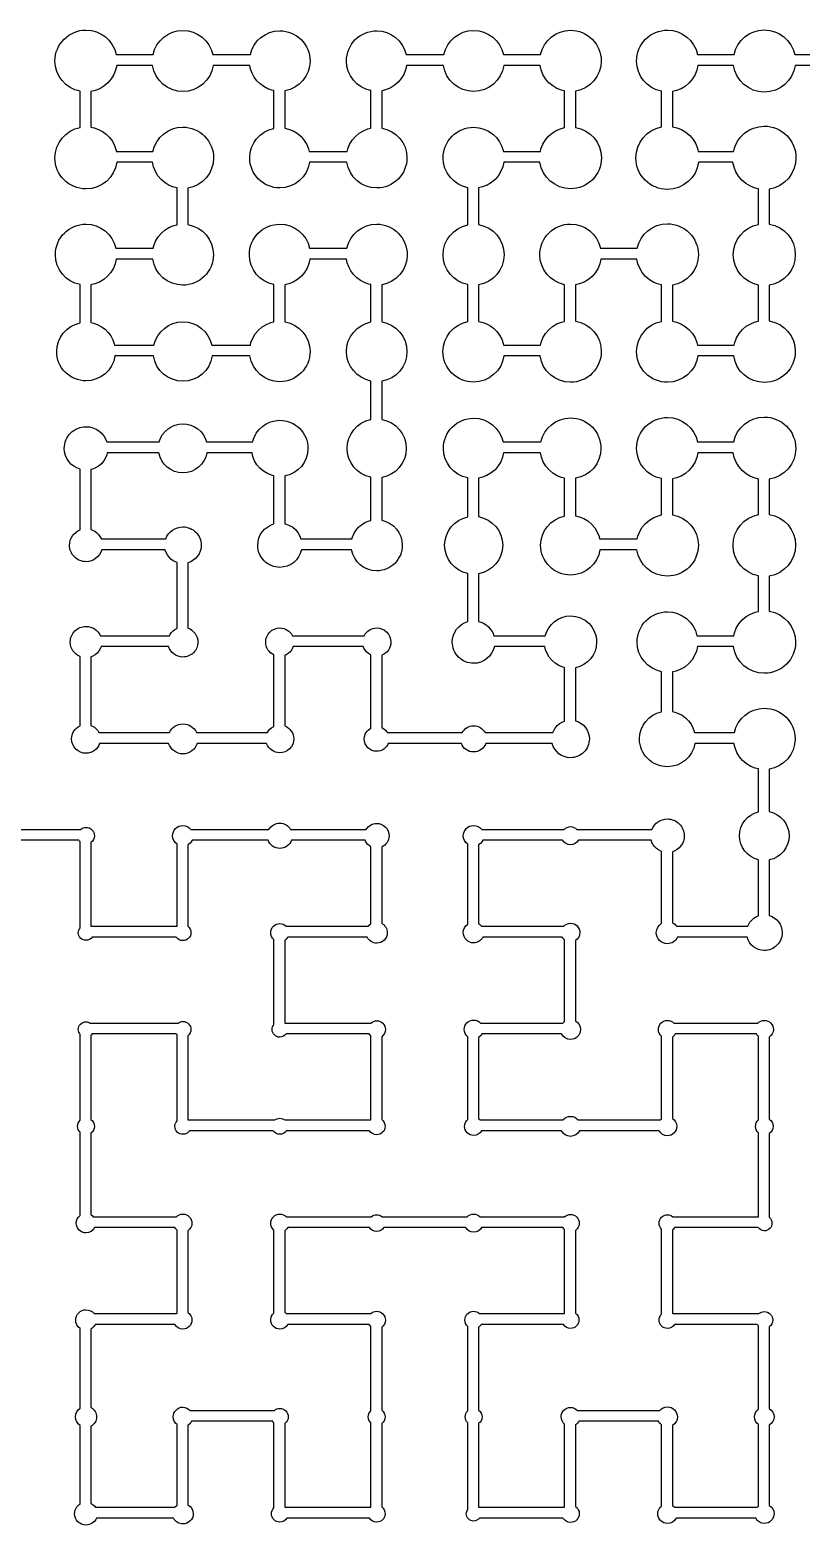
# Model space of a CAD drawing. Extents: x 0.02 to 7.98, y 0.02 to 7.98.
# Drawn here: x 4.991 to 5.986, y 6.047 to 7.976 of the extents above; entities that cross this region are included whole.
import ezdxf

# ---------------------------------------------------------------- set-up
doc = ezdxf.new("R2010")
doc.units = 0
doc.layers.add('PYDXF', color=18, linetype='CONTINUOUS')

msp = doc.modelspace()

# ---------------------------------------------------------------- linework, layer by layer
at = {"layer": 'PYDXF'}
for points in [[(4.9425, 6.9445), (5.0561, 6.9445, -0.17699), (5.0631, 6.9471, -0.414214), (5.074, 6.9362, -0.23964), (5.0695, 6.9275), (5.0695, 6.8195), (5.1805, 6.8195), (5.1805, 6.9254, -0.244691), (5.1748, 6.9362, -0.414214), (5.1881, 6.9495, -0.22812), (5.1985, 6.9445), (5.2991, 6.9445, -0.265266), (5.3131, 6.9525, -0.265), (5.3271, 6.9445), (5.4245, 6.9445, -0.261964), (5.4381, 6.9522, -0.414214), (5.4541, 6.9362, -0.297928), (5.4445, 6.9216), (5.4445, 6.8233, -0.277545), (5.4518, 6.8112, -0.414214), (5.4381, 6.7976, -0.291945), (5.4258, 6.8055), (5.3233, 6.8055), (5.3226, 6.8044), (5.3214, 6.803), (5.3199, 6.8017), (5.3195, 6.8015), (5.3195, 6.6945), (5.4305, 6.6945, -0.188998), (5.4381, 6.6975, -0.414214), (5.4494, 6.6862, -0.247031), (5.4445, 6.6769), (5.4445, 6.57, -0.23964), (5.449, 6.5612, -0.414214), (5.4381, 6.5504, -0.258396), (5.4289, 6.5555), (5.3217, 6.5555, -0.251075), (5.3131, 6.5509, -0.251075), (5.3045, 6.5555), (5.1967, 6.5555, -0.251075), (5.1881, 6.5509, -0.414214), (5.1777, 6.5612, -0.188422), (5.1805, 6.5683), (5.1805, 6.6792), (5.1797, 6.6802), (5.1795, 6.6805), (5.0712, 6.6805), (5.0712, 6.6805), (5.0701, 6.6792), (5.0695, 6.6787), (5.0695, 6.57, -0.23964), (5.074, 6.5612, -0.23964), (5.0695, 6.5525), (5.0695, 6.447), (5.0698, 6.4468), (5.0713, 6.4457), (5.0725, 6.4445), (5.1798, 6.4445, -0.199543), (5.1881, 6.448, -0.414214), (5.1998, 6.4362, -0.253417), (5.1945, 6.4265), (5.1945, 6.321, -0.253417), (5.1998, 6.3112, -0.414214), (5.1881, 6.2995, -0.270673), (5.1779, 6.3055), (5.0751, 6.3055), (5.075, 6.3054), (5.0739, 6.3035), (5.0725, 6.3018), (5.0708, 6.3004), (5.0695, 6.2996), (5.0695, 6.1983, -0.277545), (5.0768, 6.1862, -0.277438), (5.0695, 6.1742), (5.0695, 6.0744), (5.0709, 6.0737), (5.0727, 6.0724), (5.0743, 6.0708), (5.0752, 6.0695), (5.1778, 6.0695), (5.1787, 6.0706), (5.1804, 6.072), (5.1805, 6.0721), (5.1805, 6.1763, -0.232895), (5.1756, 6.1862, -0.414214), (5.1881, 6.1988, -0.215677), (5.1975, 6.1945), (5.3061, 6.1945, -0.17699), (5.3131, 6.1971, -0.414214), (5.324, 6.1862, -0.23964), (5.3195, 6.1775), (5.3195, 6.07), (5.3201, 6.0695), (5.4305, 6.0695), (5.4305, 6.1785, -0.200648), (5.4273, 6.1862, -0.200648), (5.4305, 6.194), (5.4305, 6.3029), (5.4296, 6.3039), (5.4286, 6.3052), (5.4284, 6.3055), (5.3233, 6.3055, -0.270673), (5.3131, 6.2995, -0.414214), (5.3014, 6.3112, -0.21848), (5.3055, 6.3201), (5.3055, 6.4274, -0.21848), (5.3014, 6.4362, -0.414214), (5.3131, 6.448, -0.199543), (5.3214, 6.4445), (5.4311, 6.4445, -0.17699), (5.4381, 6.4471, -0.17699), (5.4451, 6.4445), (5.5548, 6.4445, -0.199543), (5.5631, 6.448, -0.199543), (5.5714, 6.4445), (5.6805, 6.4445, -0.188998), (5.6881, 6.4475, -0.414214), (5.6994, 6.4362, -0.247031), (5.6945, 6.4269), (5.6945, 6.32, -0.23964), (5.699, 6.3112, -0.414214), (5.6881, 6.3004, -0.258396), (5.6789, 6.3055), (5.5728, 6.3055), (5.5723, 6.3047), (5.5711, 6.3033), (5.5697, 6.302), (5.5695, 6.3019), (5.5695, 6.195, -0.23964), (5.574, 6.1862, -0.23964), (5.5695, 6.1775), (5.5695, 6.0695), (5.6805, 6.0695), (5.6805, 6.0695), (5.6805, 6.1768, -0.226052), (5.676, 6.1862, -0.414214), (5.6881, 6.1984, -0.207705), (5.697, 6.1945), (5.8033, 6.1945, -0.22192), (5.8131, 6.1991, -0.414214), (5.826, 6.1862, -0.269129), (5.8195, 6.1751), (5.8195, 6.072), (5.8198, 6.0718), (5.8213, 6.0707), (5.8225, 6.0695), (5.9288, 6.0695), (5.9293, 6.0701), (5.9305, 6.0711), (5.9305, 6.1763, -0.232895), (5.9256, 6.1862, -0.232948), (5.9305, 6.1961), (5.9305, 6.3035), (5.9304, 6.3036), (5.9293, 6.3049), (5.9289, 6.3055), (5.8223, 6.3055, -0.258396), (5.8131, 6.3004, -0.414214), (5.8023, 6.3112, -0.200648), (5.8055, 6.319), (5.8055, 6.4285, -0.200648), (5.8023, 6.4362, -0.414214), (5.8131, 6.4471, -0.17699), (5.8201, 6.4445), (5.9305, 6.4445), (5.9305, 6.5529, -0.21021), (5.9268, 6.5612, -0.210026), (5.9305, 6.5695), (5.9305, 6.6774), (5.9298, 6.678), (5.9286, 6.6794), (5.9279, 6.6805), (5.8233, 6.6805), (5.8226, 6.6794), (5.8214, 6.678), (5.8199, 6.6767), (5.8195, 6.6765), (5.8195, 6.5715, -0.259168), (5.8252, 6.5612, -0.414214), (5.8131, 6.5491, -0.275867), (5.8025, 6.5555), (5.6997, 6.5555, -0.284894), (5.6881, 6.5483, -0.284894), (5.6766, 6.5555), (5.5733, 6.5555, -0.270673), (5.5631, 6.5495, -0.414214), (5.5514, 6.5612, -0.21848), (5.5555, 6.5701), (5.5555, 6.6768, -0.226052), (5.551, 6.6862, -0.414214), (5.5631, 6.6984, -0.207705), (5.572, 6.6945), (5.6783, 6.6945), (5.679, 6.6954), (5.6805, 6.6966), (5.6805, 6.8018), (5.6795, 6.8027), (5.6782, 6.8042), (5.6775, 6.8055), (5.5751, 6.8055, -0.288593), (5.5631, 6.798, -0.414214), (5.5498, 6.8112, -0.244691), (5.5555, 6.8221), (5.5555, 6.9254, -0.244691), (5.5498, 6.9362, -0.414214), (5.5631, 6.9495, -0.22812), (5.5735, 6.9445), (5.6798, 6.9445, -0.199543), (5.6881, 6.948, -0.199543), (5.6964, 6.9445), (5.7931, 6.9445, -0.307649), (5.8131, 6.9579, -0.414214), (5.8348, 6.9362, -0.329169), (5.8195, 6.9155), (5.8195, 6.824), (5.8207, 6.8234), (5.8225, 6.8221), (5.824, 6.8206), (5.8248, 6.8195), (5.9167, 6.8195), (5.9175, 6.8214), (5.9194, 6.8246), (5.9218, 6.8275), (5.9247, 6.83), (5.928, 6.8319), (5.9305, 6.8329), (5.9305, 6.9053, -0.345136), (5.9062, 6.9362, -0.345136), (5.9305, 6.9672), (5.9305, 7.0225), (5.9265, 7.0234), (5.9206, 7.0257), (5.9151, 7.029), (5.9101, 7.0332), (5.9059, 7.0382), (5.9026, 7.0438), (5.9003, 7.0496), (5.8989, 7.0555), (5.8989, 7.0555), (5.8486, 7.0555, -0.367997), (5.8131, 7.0253, -0.414214), (5.7771, 7.0612, -0.352855), (5.8055, 7.0963), (5.8055, 7.148, -0.35777), (5.774, 7.1862, -0.414214), (5.8131, 7.2253, -0.352973), (5.8512, 7.1945), (5.8987, 7.1945), (5.8996, 7.1981), (5.9019, 7.204), (5.9053, 7.2097), (5.9096, 7.2148), (5.9147, 7.2191), (5.9203, 7.2224), (5.9263, 7.2248), (5.9305, 7.2258), (5.9305, 7.2717, -0.359493), (5.8978, 7.3112, -0.359493), (5.9305, 7.3508), (5.9305, 7.3966), (5.9262, 7.3976), (5.9203, 7.3999), (5.9146, 7.4033), (5.9095, 7.4076), (5.9052, 7.4127), (5.9018, 7.4184), (5.8994, 7.4243), (5.8981, 7.4304), (5.8981, 7.4305), (5.8525, 7.4305), (5.8525, 7.4305), (5.8512, 7.4245), (5.8489, 7.4187), (5.8455, 7.4131), (5.8413, 7.4081), (5.8363, 7.4038), (5.8307, 7.4005), (5.8248, 7.3981), (5.8195, 7.3969), (5.8195, 7.3505, -0.367776), (5.853, 7.3112, -0.414214), (5.8131, 7.2714, -0.372501), (5.7737, 7.3055), (5.7261, 7.3055, -0.371009), (5.6881, 7.2728, -0.414214), (5.6496, 7.3112, -0.356843), (5.6805, 7.3488), (5.6805, 7.3979), (5.6766, 7.3987), (5.6708, 7.401), (5.6653, 7.4043), (5.6604, 7.4085), (5.6562, 7.4134), (5.6529, 7.4189), (5.6506, 7.4247), (5.6493, 7.4305), (5.6017, 7.4305), (5.6004, 7.4248), (5.5981, 7.419), (5.5948, 7.4136), (5.5907, 7.4087), (5.5858, 7.4045), (5.5803, 7.4013), (5.5746, 7.399), (5.5695, 7.3978), (5.5695, 7.3481, -0.364784), (5.6006, 7.3112, -0.364784), (5.5695, 7.2744), (5.5695, 7.2129), (5.5712, 7.2125), (5.5752, 7.2109), (5.5791, 7.2086), (5.5825, 7.2057), (5.5855, 7.2022), (5.5878, 7.1984), (5.5893, 7.1945), (5.6555, 7.1945, -0.343258), (5.6881, 7.22, -0.414214), (5.7218, 7.1862, -0.359324), (5.6945, 7.1532), (5.6945, 7.0846, -0.338026), (5.7124, 7.0612, -0.414214), (5.6881, 7.037, -0.345674), (5.6646, 7.0555), (5.5789, 7.0555, -0.31555), (5.5631, 7.0444, -0.31555), (5.5473, 7.0555), (5.453, 7.0555, -0.309878), (5.4381, 7.0453, -0.414214), (5.4221, 7.0612, -0.274669), (5.4305, 7.0752), (5.4305, 7.1697), (5.4301, 7.1699), (5.4275, 7.1714), (5.4252, 7.1733), (5.4233, 7.1756), (5.4217, 7.1782), (5.4208, 7.1805), (5.3304, 7.1805), (5.3295, 7.1782), (5.328, 7.1756), (5.326, 7.1733), (5.3237, 7.1714), (5.3212, 7.1699), (5.3195, 7.1692), (5.3195, 7.078, -0.311177), (5.3311, 7.0612, -0.414214), (5.3131, 7.0433, -0.32185), (5.2961, 7.0555), (5.2065, 7.0555, -0.328166), (5.1881, 7.0419, -0.328298), (5.1697, 7.0555), (5.0807, 7.0555, -0.3246), (5.0631, 7.0427, -0.414214), (5.0446, 7.0612, -0.294658), (5.0555, 7.0781), (5.0555, 7.1675, -0.307649), (5.0428, 7.1862, -0.414214), (5.0631, 7.2065, -0.295802), (5.0816, 7.1945), (5.1707, 7.1945), (5.1718, 7.1965), (5.1735, 7.1988), (5.1755, 7.2009), (5.1779, 7.2026), (5.1804, 7.2039), (5.1805, 7.204), (5.1805, 7.2889), (5.1786, 7.2896), (5.1755, 7.2912), (5.1727, 7.2933), (5.1702, 7.2958), (5.1681, 7.2987), (5.1665, 7.3017), (5.1653, 7.3049), (5.1652, 7.3055), (5.0835, 7.3055, -0.336051), (5.0631, 7.29, -0.414214), (5.0419, 7.3112, -0.310116), (5.0555, 7.331), (5.0555, 7.4093, -0.335551), (5.0351, 7.4362, -0.414214), (5.0631, 7.4642, -0.328971), (5.0899, 7.4445), (5.1576, 7.4445, -0.33871), (5.1881, 7.4679, -0.338591), (5.2186, 7.4445), (5.2779, 7.4445, -0.348192), (5.3131, 7.4725, -0.414214), (5.3494, 7.4362, -0.363144), (5.3195, 7.4006), (5.3195, 7.339), (5.3215, 7.3385), (5.3257, 7.3368), (5.3297, 7.3345), (5.3333, 7.3314), (5.3363, 7.3278), (5.3387, 7.3238), (5.3404, 7.3196), (5.3404, 7.3195), (5.4063, 7.3195), (5.4066, 7.3209), (5.4085, 7.3258), (5.4113, 7.3304), (5.4148, 7.3346), (5.4189, 7.3381), (5.4236, 7.3408), (5.4284, 7.3428), (5.4305, 7.3432), (5.4305, 7.399, -0.356268), (5.4, 7.4362, -0.356268), (5.4305, 7.4735), (5.4305, 7.5231, -0.3576), (5.3991, 7.5612, -0.357587), (5.4305, 7.5994), (5.4305, 7.6477), (5.4276, 7.6483), (5.4223, 7.6502), (5.4172, 7.6529), (5.4125, 7.6564), (5.4083, 7.6606), (5.4048, 7.6653), (5.4021, 7.6704), (5.4002, 7.6757), (5.3992, 7.6805), (5.352, 7.6805), (5.3507, 7.6747), (5.3484, 7.6689), (5.3451, 7.6634), (5.3409, 7.6584), (5.336, 7.6542), (5.3305, 7.6509), (5.3247, 7.6486), (5.3195, 7.6474), (5.3195, 7.5996, -0.366723), (5.3521, 7.5612, -0.414214), (5.3131, 7.5223, -0.371541), (5.2746, 7.5555), (5.226, 7.5555, -0.370867), (5.1881, 7.5229, -0.370867), (5.1502, 7.5555), (5.1005, 7.5555, -0.37027), (5.0631, 7.5234, -0.414214), (5.0253, 7.5612, -0.355863), (5.0555, 7.5982), (5.0555, 7.6476, -0.358319), (5.0236, 7.6862, -0.414214), (5.0631, 7.7257, -0.353588), (5.1016, 7.6945), (5.1497, 7.6945), (5.1505, 7.6978), (5.1528, 7.7036), (5.1561, 7.7091), (5.1603, 7.7141), (5.1652, 7.7183), (5.1707, 7.7216), (5.1766, 7.7239), (5.1805, 7.7247), (5.1805, 7.7725), (5.1765, 7.7734), (5.1706, 7.7757), (5.1651, 7.779), (5.1601, 7.7832), (5.1559, 7.7882), (5.1526, 7.7938), (5.1503, 7.7996), (5.1489, 7.8055), (5.1489, 7.8055), (5.1028, 7.8055, -0.372747), (5.0631, 7.7711, -0.414214), (5.023, 7.8112, -0.359167), (5.0555, 7.8505), (5.0555, 7.8971, -0.358997), (5.0231, 7.9362, -0.414214), (5.0631, 7.9762, -0.354307), (5.1021, 7.9445), (5.1496, 7.9445, -0.353562), (5.1881, 7.9757, -0.353588), (5.2266, 7.9445), (5.2751, 7.9445, -0.352777), (5.3131, 7.9752, -0.414214), (5.3521, 7.9362, -0.366736), (5.3195, 7.8978), (5.3195, 7.8495), (5.3245, 7.8484), (5.3303, 7.8461), (5.3357, 7.8429), (5.3406, 7.8387), (5.3447, 7.8338), (5.348, 7.8284), (5.3503, 7.8227), (5.351, 7.8195), (5.4001, 7.8195), (5.4009, 7.8227), (5.4031, 7.8284), (5.4064, 7.8339), (5.4106, 7.8388), (5.4155, 7.843), (5.4209, 7.8462), (5.4267, 7.8485), (5.4305, 7.8494), (5.4305, 7.8981, -0.3576), (5.3991, 7.9362, -0.414214), (5.4381, 7.9752, -0.352816), (5.4761, 7.9445), (5.5247, 7.9445, -0.353366), (5.5631, 7.9756, -0.353392), (5.6015, 7.9445), (5.6495, 7.9445, -0.353745), (5.6881, 7.9758, -0.414214), (5.7277, 7.9362, -0.36749), (5.6945, 7.8972), (5.6945, 7.8505, -0.367776), (5.728, 7.8112, -0.414214), (5.6881, 7.7714, -0.372501), (5.6487, 7.8055), (5.602, 7.8055), (5.6007, 7.7997), (5.5984, 7.7939), (5.5951, 7.7884), (5.5909, 7.7834), (5.586, 7.7792), (5.5805, 7.7759), (5.5747, 7.7736), (5.5695, 7.7724), (5.5695, 7.725, -0.367178), (5.6025, 7.6862, -0.367191), (5.5695, 7.6474), (5.5695, 7.6001), (5.5736, 7.5993), (5.579, 7.5974), (5.5841, 7.5947), (5.5889, 7.5912), (5.5931, 7.587), (5.5966, 7.5822), (5.5993, 7.5771), (5.6012, 7.5718), (5.6016, 7.5695), (5.6494, 7.5695), (5.6501, 7.5729), (5.6525, 7.5788), (5.6558, 7.5843), (5.66, 7.5893), (5.665, 7.5936), (5.6706, 7.5969), (5.6764, 7.5992), (5.6805, 7.6001), (5.6805, 7.6475, -0.358475), (5.6485, 7.6862, -0.414214), (5.6881, 7.7258, -0.353745), (5.7267, 7.6945), (5.7742, 7.6945, -0.354111), (5.8131, 7.7261, -0.414214), (5.853, 7.6862, -0.367776), (5.8195, 7.6469), (5.8195, 7.6004), (5.8248, 7.5992), (5.8306, 7.5969), (5.8362, 7.5936), (5.8412, 7.5893), (5.8454, 7.5843), (5.8488, 7.5788), (5.8511, 7.5729), (5.8519, 7.5695), (5.8991, 7.5695), (5.8999, 7.573), (5.9022, 7.5789), (5.9056, 7.5845), (5.9098, 7.5895), (5.9149, 7.5938), (5.9205, 7.5971), (5.9264, 7.5994), (5.9305, 7.6004), (5.9305, 7.6471, -0.358997), (5.8981, 7.6862, -0.358997), (5.9305, 7.7254), (5.9305, 7.7712), (5.9261, 7.7722), (5.9201, 7.7746), (5.9144, 7.778), (5.9092, 7.7824), (5.9049, 7.7875), (5.9015, 7.7932), (5.8991, 7.7992), (5.8977, 7.8053), (5.8977, 7.8055), (5.8534, 7.8055, -0.373357), (5.8131, 7.7705, -0.414214), (5.7724, 7.8112, -0.359989), (5.8055, 7.8511), (5.8055, 7.8972, -0.358828), (5.7733, 7.9362, -0.414214), (5.8131, 7.9761, -0.354111), (5.852, 7.9445), (5.899, 7.9445, -0.35449), (5.9381, 7.9763, -0.354517), (5.9773, 7.9445), (6.0236, 7.9445, -0.355053)], [(6.0231, 7.9305), (5.9778, 7.9305, -0.372747), (5.9381, 7.8961, -0.372722), (5.8985, 7.9305), (5.8525, 7.9305), (5.8525, 7.9305), (5.8512, 7.9245), (5.8489, 7.9187), (5.8455, 7.9131), (5.8413, 7.9081), (5.8363, 7.9038), (5.8307, 7.9005), (5.8248, 7.8981), (5.8195, 7.8969), (5.8195, 7.8514), (5.8251, 7.8501), (5.8311, 7.8478), (5.8368, 7.8444), (5.8419, 7.84), (5.8462, 7.8349), (5.8496, 7.8292), (5.852, 7.8232), (5.8529, 7.8195), (5.8983, 7.8195, -0.355549), (5.9381, 7.8521, -0.414214), (5.9789, 7.8112, -0.368893), (5.9445, 7.7709), (5.9445, 7.7257, -0.367932), (5.9781, 7.6862, -0.367932), (5.9445, 7.6468), (5.9445, 7.6007, -0.367932), (5.9781, 7.5612, -0.414214), (5.9381, 7.5213, -0.372631), (5.8986, 7.5555), (5.8524, 7.5555, -0.372371), (5.8131, 7.5215, -0.414214), (5.7734, 7.5612, -0.358658), (5.8055, 7.6001), (5.8055, 7.6472), (5.8014, 7.6481), (5.7955, 7.6505), (5.79, 7.6538), (5.7849, 7.6581), (5.7807, 7.6631), (5.7774, 7.6687), (5.775, 7.6745), (5.7737, 7.6805), (5.7737, 7.6805), (5.7273, 7.6805), (5.7273, 7.6805), (5.726, 7.6746), (5.7237, 7.6688), (5.7203, 7.6632), (5.7161, 7.6582), (5.7111, 7.654), (5.7056, 7.6507), (5.6998, 7.6484), (5.6945, 7.6472), (5.6945, 7.6004, -0.367633), (5.7278, 7.5612, -0.414214), (5.6881, 7.5215, -0.372371), (5.6488, 7.5555), (5.6022, 7.5555, -0.372112), (5.5631, 7.5218, -0.414214), (5.5236, 7.5612, -0.358306), (5.5555, 7.5999), (5.5555, 7.6477, -0.358136), (5.5238, 7.6862, -0.358123), (5.5555, 7.7247), (5.5555, 7.7727, -0.358136), (5.5238, 7.8112, -0.414214), (5.5631, 7.8506, -0.353392), (5.6015, 7.8195), (5.6492, 7.8195), (5.65, 7.8229), (5.6524, 7.8288), (5.6557, 7.8344), (5.6599, 7.8394), (5.665, 7.8437), (5.6705, 7.847), (5.6764, 7.8493), (5.6805, 7.8503), (5.6805, 7.8975), (5.6765, 7.8984), (5.6706, 7.9007), (5.6651, 7.904), (5.6601, 7.9082), (5.6559, 7.9132), (5.6526, 7.9188), (5.6503, 7.9246), (5.6489, 7.9305), (5.6489, 7.9305), (5.602, 7.9305, -0.371982), (5.5631, 7.8969, -0.371943), (5.5242, 7.9305), (5.4767, 7.9305), (5.4754, 7.9248), (5.4731, 7.919), (5.4698, 7.9136), (5.4657, 7.9087), (5.4608, 7.9045), (5.4553, 7.9013), (5.4496, 7.899), (5.4445, 7.8978), (5.4445, 7.8496, -0.366723), (5.4771, 7.8112, -0.414214), (5.4381, 7.7723, -0.371541), (5.3996, 7.8055), (5.3515, 7.8055, -0.371399), (5.3131, 7.7724, -0.414214), (5.2743, 7.8112, -0.357418), (5.3055, 7.8492), (5.3055, 7.8981), (5.3027, 7.8987), (5.2975, 7.9005), (5.2924, 7.9032), (5.2877, 7.9067), (5.2836, 7.9108), (5.2801, 7.9155), (5.2774, 7.9206), (5.2755, 7.9258), (5.2746, 7.9305), (5.2272, 7.9305, -0.372112), (5.1881, 7.8968, -0.372073), (5.1491, 7.9305), (5.1027, 7.9305), (5.1027, 7.9304), (5.1013, 7.9245), (5.099, 7.9186), (5.0956, 7.913), (5.0914, 7.908), (5.0863, 7.9037), (5.0808, 7.9004), (5.0749, 7.898), (5.0695, 7.8968), (5.0695, 7.8508), (5.0738, 7.8499), (5.0792, 7.848), (5.0844, 7.8452), (5.0893, 7.8416), (5.0935, 7.8374), (5.0971, 7.8326), (5.0998, 7.8273), (5.1018, 7.8219), (5.1023, 7.8195), (5.1495, 7.8195, -0.353745), (5.1881, 7.8508, -0.414214), (5.2277, 7.8112, -0.36749), (5.1945, 7.7722), (5.1945, 7.725, -0.367178), (5.2275, 7.6862, -0.414214), (5.1881, 7.6469, -0.371943), (5.1492, 7.6805), (5.1022, 7.6805), (5.1009, 7.6746), (5.0985, 7.6688), (5.0952, 7.6633), (5.091, 7.6583), (5.0861, 7.6541), (5.0805, 7.6508), (5.0747, 7.6485), (5.0695, 7.6473), (5.0695, 7.5985), (5.0732, 7.5977), (5.0783, 7.5959), (5.0832, 7.5933), (5.0878, 7.5899), (5.0918, 7.5859), (5.0952, 7.5813), (5.0978, 7.5764), (5.0996, 7.5713), (5.1, 7.5695), (5.1508, 7.5695, -0.351769), (5.1881, 7.5996, -0.351769), (5.2254, 7.5695), (5.2751, 7.5695), (5.2759, 7.5727), (5.2781, 7.5784), (5.2814, 7.5839), (5.2856, 7.5888), (5.2905, 7.593), (5.2959, 7.5962), (5.3017, 7.5985), (5.3055, 7.5994), (5.3055, 7.6477, -0.358136), (5.2738, 7.6862, -0.414214), (5.3131, 7.7256, -0.353392), (5.3515, 7.6945), (5.3997, 7.6945, -0.353366), (5.4381, 7.7256, -0.414214), (5.4775, 7.6862, -0.367191), (5.4445, 7.6474), (5.4445, 7.5996, -0.366723), (5.4771, 7.5612, -0.366736), (5.4445, 7.5228), (5.4445, 7.4737, -0.36563), (5.4762, 7.4362, -0.36563), (5.4445, 7.3987), (5.4445, 7.3435, -0.35811), (5.4711, 7.3112, -0.414214), (5.4381, 7.2782, -0.363795), (5.4057, 7.3055), (5.341, 7.3055, -0.355915), (5.3131, 7.2827, -0.414214), (5.2846, 7.3112, -0.336973), (5.3055, 7.3387), (5.3055, 7.4009), (5.3025, 7.4016), (5.2971, 7.4037), (5.2921, 7.4067), (5.2875, 7.4106), (5.2836, 7.4152), (5.2806, 7.4202), (5.2785, 7.4256), (5.2774, 7.4305), (5.2191, 7.4305, -0.361606), (5.1881, 7.4046, -0.361619), (5.1571, 7.4305), (5.0904, 7.4305), (5.0899, 7.428), (5.0882, 7.4239), (5.0859, 7.42), (5.0829, 7.4164), (5.0794, 7.4134), (5.0755, 7.4111), (5.0713, 7.4095), (5.0695, 7.4091), (5.0695, 7.3314), (5.0716, 7.3307), (5.0744, 7.3292), (5.077, 7.3273), (5.0792, 7.3251), (5.0811, 7.3225), (5.0826, 7.3198), (5.0827, 7.3195), (5.166, 7.3195, -0.312794), (5.1881, 7.3349, -0.414214), (5.2118, 7.3112, -0.336077), (5.1945, 7.2885), (5.1945, 7.2044, -0.318357), (5.2074, 7.1862, -0.414214), (5.1881, 7.1669, -0.328298), (5.1697, 7.1805), (5.0826, 7.1805), (5.0825, 7.1803), (5.0813, 7.1773), (5.0796, 7.1744), (5.0775, 7.1719), (5.0749, 7.1697), (5.0721, 7.168), (5.0695, 7.167), (5.0695, 7.0786), (5.0713, 7.0779), (5.0739, 7.0763), (5.0762, 7.0743), (5.0782, 7.072), (5.0797, 7.0695), (5.1707, 7.0695, -0.289604), (5.1881, 7.0805, -0.289711), (5.2055, 7.0695), (5.2972, 7.0695), (5.2985, 7.0717), (5.3004, 7.074), (5.3027, 7.0759), (5.3052, 7.0774), (5.3055, 7.0775), (5.3055, 7.1697, -0.292903), (5.2949, 7.1862, -0.414214), (5.3131, 7.2045, -0.282338), (5.3294, 7.1945), (5.4219, 7.1945, -0.282338), (5.4381, 7.2045, -0.414214), (5.4564, 7.1862, -0.312741), (5.4445, 7.1692), (5.4445, 7.0758), (5.4452, 7.0756), (5.4474, 7.0742), (5.4494, 7.0725), (5.4511, 7.0705), (5.4517, 7.0695), (5.5485, 7.0695, -0.270567), (5.5631, 7.0781, -0.270673), (5.5778, 7.0695), (5.6654, 7.0695), (5.6664, 7.0719), (5.6684, 7.0753), (5.671, 7.0784), (5.674, 7.081), (5.6774, 7.083), (5.6805, 7.0842), (5.6805, 7.1535), (5.6782, 7.154), (5.6732, 7.156), (5.6685, 7.1588), (5.6643, 7.1624), (5.6607, 7.1666), (5.6579, 7.1714), (5.6559, 7.1763), (5.6549, 7.1805), (5.5899, 7.1805, -0.353719), (5.5631, 7.1588, -0.414214), (5.5356, 7.1862, -0.334101), (5.5555, 7.2126), (5.5555, 7.2747, -0.355262), (5.5257, 7.3112, -0.355262), (5.5555, 7.3478), (5.5555, 7.3981, -0.3576), (5.5241, 7.4362, -0.414214), (5.5631, 7.4752, -0.352816), (5.6011, 7.4445), (5.6499, 7.4445, -0.353169), (5.6881, 7.4755, -0.414214), (5.7273, 7.4362, -0.367048), (5.6945, 7.3976), (5.6945, 7.3491), (5.6994, 7.348), (5.7051, 7.3458), (5.7105, 7.3426), (5.7153, 7.3384), (5.7194, 7.3336), (5.7226, 7.3282), (5.7249, 7.3225), (5.7256, 7.3195), (5.7742, 7.3195), (5.775, 7.3229), (5.7774, 7.3288), (5.7807, 7.3344), (5.7849, 7.3394), (5.79, 7.3437), (5.7955, 7.347), (5.8014, 7.3493), (5.8055, 7.3503), (5.8055, 7.3972, -0.358828), (5.7733, 7.4362, -0.414214), (5.8131, 7.4761, -0.354111), (5.852, 7.4445), (5.8986, 7.4445, -0.355053), (5.9381, 7.4767, -0.414214), (5.9786, 7.4362, -0.368451), (5.9445, 7.3963), (5.9445, 7.351, -0.368321), (5.9785, 7.3112, -0.368347), (5.9445, 7.2714), (5.9445, 7.226, -0.368321), (5.9785, 7.1862, -0.414214), (5.9381, 7.1459, -0.372981), (5.8982, 7.1805), (5.8518, 7.1805), (5.8505, 7.1747), (5.8482, 7.169), (5.8449, 7.1635), (5.8408, 7.1586), (5.8358, 7.1544), (5.8304, 7.1511), (5.8246, 7.1489), (5.8195, 7.1477), (5.8195, 7.0966), (5.8227, 7.0959), (5.8276, 7.0942), (5.8322, 7.0917), (5.8366, 7.0885), (5.8404, 7.0847), (5.8436, 7.0804), (5.8461, 7.0757), (5.8478, 7.0708), (5.8481, 7.0695), (5.8995, 7.0695, -0.353745), (5.9381, 7.1008, -0.414214), (5.9777, 7.0612, -0.36749), (5.9445, 7.0222), (5.9445, 6.9674, -0.356255), (5.97, 6.9362, -0.356255), (5.9445, 6.905), (5.9445, 6.8333, -0.33397), (5.9611, 6.8112, -0.414214), (5.9381, 6.7882, -0.341997), (5.9159, 6.8055), (5.8262, 6.8055, -0.297955), (5.8131, 6.7969, -0.414214), (5.7988, 6.8112, -0.257863), (5.8055, 6.8233), (5.8055, 6.916), (5.8044, 6.9164), (5.8016, 6.9179), (5.799, 6.9198), (5.7967, 6.9221), (5.7947, 6.9247), (5.7932, 6.9275), (5.7922, 6.9305), (5.7922, 6.9305), (5.6983, 6.9305, -0.270673), (5.6881, 6.9245, -0.270673), (5.6779, 6.9305), (5.5751, 6.9305), (5.575, 6.9304), (5.5739, 6.9285), (5.5725, 6.9268), (5.5708, 6.9254), (5.5695, 6.9246), (5.5695, 6.8228), (5.5708, 6.822), (5.5725, 6.8206), (5.5735, 6.8195), (5.6793, 6.8195, -0.207705), (5.6881, 6.8234, -0.414214), (5.7002, 6.8112, -0.259594), (5.6945, 6.8009), (5.6945, 6.6974, -0.269129), (5.701, 6.6862, -0.414214), (5.6881, 6.6733, -0.284894), (5.6766, 6.6805), (5.5738, 6.6805), (5.5734, 6.6798), (5.5723, 6.6783), (5.571, 6.677), (5.5696, 6.676), (5.5695, 6.6759), (5.5695, 6.571), (5.5699, 6.5708), (5.5714, 6.5695), (5.5714, 6.5695), (5.6783, 6.5695, -0.22192), (5.6881, 6.5741, -0.22192), (5.698, 6.5695), (5.8043, 6.5695), (5.8052, 6.5704), (5.8055, 6.5706), (5.8055, 6.6774, -0.21848), (5.8014, 6.6862, -0.414214), (5.8131, 6.698, -0.199543), (5.8214, 6.6945), (5.9298, 6.6945, -0.199543), (5.9381, 6.698, -0.414214), (5.9498, 6.6862, -0.253417), (5.9445, 6.6765), (5.9445, 6.5705, -0.246872), (5.9494, 6.5612, -0.247031), (5.9445, 6.5519), (5.9445, 6.4438, -0.220861), (5.948, 6.4362, -0.414214), (5.9381, 6.4263, -0.242298), (5.9301, 6.4305), (5.8223, 6.4305), (5.8219, 6.4299), (5.8208, 6.4286), (5.8195, 6.4275), (5.8195, 6.32), (5.8201, 6.3195), (5.9311, 6.3195, -0.17699), (5.9381, 6.3221, -0.414214), (5.949, 6.3112, -0.23964), (5.9445, 6.3025), (5.9445, 6.197, -0.264654), (5.9506, 6.1862, -0.264388), (5.9445, 6.1755), (5.9445, 6.072, -0.264654), (5.9506, 6.0612, -0.414214), (5.9381, 6.0487, -0.280421), (5.927, 6.0555), (5.8242, 6.0555, -0.280581), (5.8131, 6.0487, -0.414214), (5.8006, 6.0612, -0.232948), (5.8055, 6.0711), (5.8055, 6.1758), (5.804, 6.1771), (5.8026, 6.1787), (5.8016, 6.1805), (5.6988, 6.1805), (5.6984, 6.1798), (5.6973, 6.1783), (5.696, 6.177), (5.6946, 6.176), (5.6945, 6.1759), (5.6945, 6.0705, -0.246872), (5.6994, 6.0612, -0.414214), (5.6881, 6.0499, -0.265133), (5.6784, 6.0555), (5.5705, 6.0555, -0.231992), (5.5631, 6.0518, -0.414214), (5.5537, 6.0612, -0.157522), (5.5555, 6.0667), (5.5555, 6.1785, -0.200648), (5.5523, 6.1862, -0.200648), (5.5555, 6.194), (5.5555, 6.3029, -0.21021), (5.5518, 6.3112, -0.414214), (5.5631, 6.3225, -0.18905), (5.5708, 6.3195), (5.6805, 6.3195), (5.6805, 6.4279), (5.6796, 6.4289), (5.6786, 6.4302), (5.6784, 6.4305), (5.5733, 6.4305, -0.270673), (5.5631, 6.4245, -0.270673), (5.5529, 6.4305), (5.4473, 6.4305, -0.258396), (5.4381, 6.4254, -0.258396), (5.4289, 6.4305), (5.3233, 6.4305), (5.3226, 6.4294), (5.3214, 6.428), (5.3199, 6.4267), (5.3195, 6.4265), (5.3195, 6.321), (5.3199, 6.3208), (5.3214, 6.3195), (5.3214, 6.3195), (5.4305, 6.3195, -0.188998), (5.4381, 6.3225, -0.414214), (5.4494, 6.3112, -0.247031), (5.4445, 6.3019), (5.4445, 6.195, -0.23964), (5.449, 6.1862, -0.23964), (5.4445, 6.1775), (5.4445, 6.07, -0.23964), (5.449, 6.0612, -0.414214), (5.4381, 6.0504, -0.258396), (5.4289, 6.0555), (5.3223, 6.0555, -0.258396), (5.3131, 6.0504, -0.414214), (5.3023, 6.0612, -0.200648), (5.3055, 6.069), (5.3055, 6.1785), (5.3054, 6.1786), (5.3043, 6.1799), (5.3039, 6.1805), (5.1992, 6.1805), (5.1983, 6.179), (5.197, 6.1774), (5.1954, 6.176), (5.1945, 6.1755), (5.1945, 6.0728, -0.273497), (5.2014, 6.0612, -0.414214), (5.1881, 6.048, -0.288593), (5.1761, 6.0555), (5.0766, 6.0555, -0.300639), (5.0631, 6.0466, -0.414214), (5.0484, 6.0612, -0.261671), (5.0555, 6.0737), (5.0555, 6.1749, -0.249399), (5.0495, 6.1862, -0.249372), (5.0555, 6.1975), (5.0555, 6.3004, -0.244691), (5.0498, 6.3112, -0.414214), (5.0631, 6.3245, -0.22812), (5.0735, 6.3195), (5.1798, 6.3195), (5.1798, 6.3195), (5.1805, 6.3201), (5.1805, 6.4274), (5.1798, 6.428), (5.1786, 6.4294), (5.1779, 6.4305), (5.0742, 6.4305, -0.280581), (5.0631, 6.4237, -0.414214), (5.0506, 6.4362, -0.232948), (5.0555, 6.4461), (5.0555, 6.5535, -0.200648), (5.0523, 6.5612, -0.200648), (5.0555, 6.569), (5.0555, 6.6799, -0.174753), (5.0532, 6.6862, -0.414214), (5.0631, 6.6961, -0.146441), (5.0685, 6.6945), (5.1819, 6.6945, -0.163505), (5.1881, 6.6966, -0.414214), (5.1985, 6.6862, -0.23056), (5.1945, 6.6781), (5.1945, 6.5695), (5.3069, 6.5695, -0.163505), (5.3131, 6.5716, -0.163505), (5.3194, 6.5695), (5.4305, 6.5695), (5.4305, 6.6779), (5.4296, 6.6789), (5.4286, 6.6802), (5.4284, 6.6805), (5.3212, 6.6805, -0.242777), (5.3131, 6.6763, -0.414214), (5.3032, 6.6862, -0.174078), (5.3055, 6.6925), (5.3055, 6.8024, -0.21848), (5.3014, 6.8112, -0.414214), (5.3131, 6.823, -0.199543), (5.3214, 6.8195), (5.4273, 6.8195), (5.4278, 6.8201), (5.4292, 6.8216), (5.4305, 6.8225), (5.4305, 6.9223), (5.4288, 6.9232), (5.4268, 6.9249), (5.4251, 6.927), (5.4238, 6.9292), (5.4233, 6.9305), (5.3283, 6.9305, -0.311946), (5.3131, 6.92, -0.311866), (5.2979, 6.9305), (5.2001, 6.9305), (5.2, 6.9304), (5.1989, 6.9285), (5.1975, 6.9268), (5.1958, 6.9254), (5.1945, 6.9246), (5.1945, 6.8194, -0.23056), (5.1985, 6.8112, -0.414214), (5.1881, 6.8009, -0.251075), (5.1795, 6.8055), (5.0712, 6.8055, -0.242777), (5.0631, 6.8013, -0.414214), (5.0532, 6.8112, -0.174078), (5.0555, 6.8175), (5.0555, 6.9285), (5.0554, 6.9286), (5.0543, 6.9299), (5.0539, 6.9305), (4.9455, 6.9305)]]:
    msp.add_lwpolyline(points, format="xyb", dxfattribs=at)

doc.saveas('drawing.dxf')
